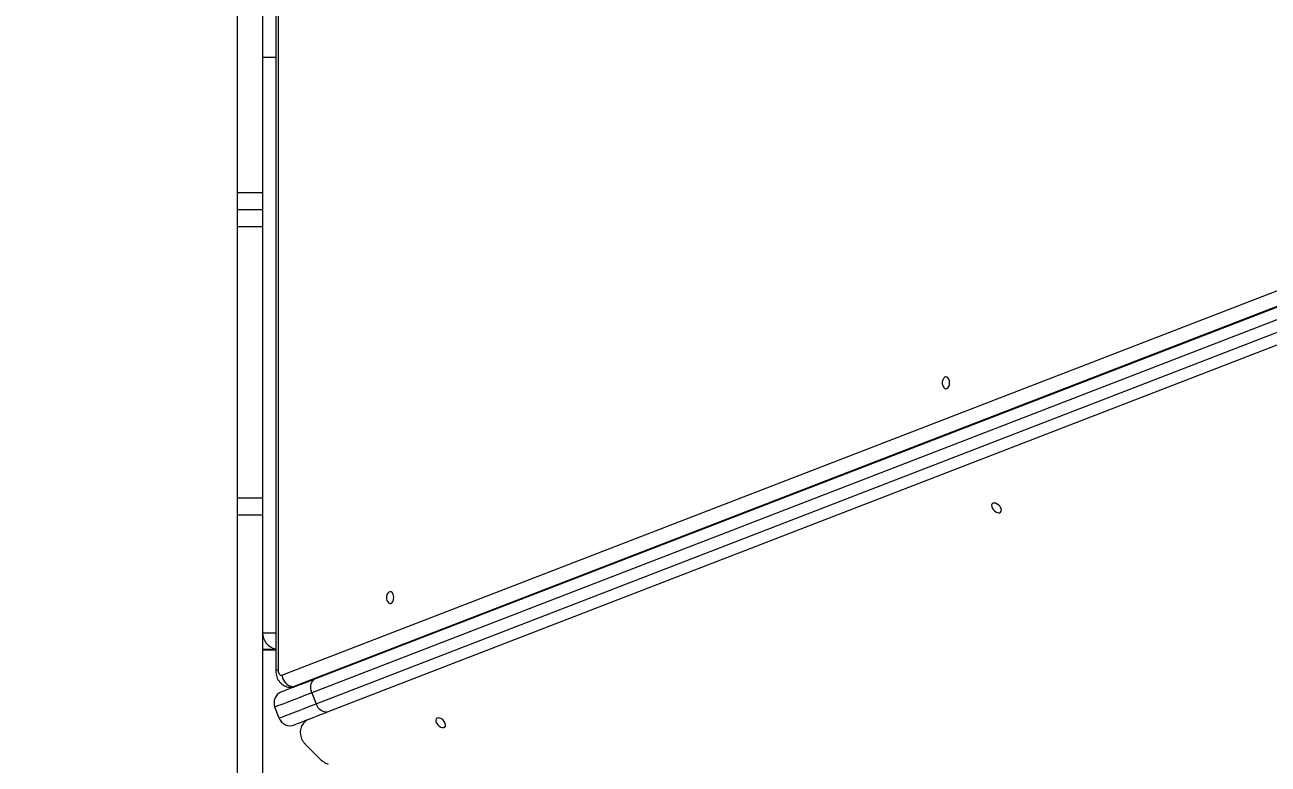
# Model space of a CAD drawing. Header units: millimetres. Extents: x -6332 to 8932, y -6739 to 7096.
# Drawn here: x -2997 to -2262, y -28 to 409 of the extents above; entities that cross this region are included whole.
import ezdxf

# ---------------------------------------------------------------- set-up
doc = ezdxf.new("R2010")
doc.units = ezdxf.units.MM
for name, color, linetype in [('DIKOM_ОБЪЕКТ', 7, 'Continuous'), ('DIKOM_РАЗМЕР_ЗОНА', 7, 'Continuous'), ('DIKOM_РАЗМЕР_ОБЪЕКТА', 7, 'Continuous')]:
    doc.layers.add(name, color=color, linetype=linetype)
doc.styles.add('style1', font='arial.ttf', dxfattribs={"width": 0.8})
doc.dimstyles.new('1-50', dxfattribs={"dimtxt": 300, "dimasz": 200, "dimexe": 100, "dimexo": 0, "dimgap": 100, "dimtad": 1, "dimtxsty": 'style1', "dimcen": 200, "dimclrd": 7, "dimclre": 7, "dimclrt": 7, "dimadec": 1, "dimazin": 2, "dimtfac": 1, "dimtmove": 0, "dimatfit": 2, "dimfxl": 0, "dimlwd": 25, "dimlwe": 18, "dimarcsym": 0})

# ---------------------------------------------------------------- blocks, each defined once
blk = doc.blocks.new('*D9')
at = {"layer": 'Defpoints', "color": 0, "transparency": 16777216}
for p in [(777.17, 5593.97), (-4228.73, -3389.78), (7301.72, -3389.78)]:
    blk.add_point(p, dxfattribs=at)
at = {"layer": 'DIKOM_РАЗМЕР_ОБЪЕКТА', "color": 7, "lineweight": 18, "transparency": 16777216}
for p, q in [((777.17, 5593.97), (7401.72, 5593.97)), ((-4228.73, -3389.78), (7401.72, -3389.78))]:
    blk.add_line(p, q, dxfattribs=at)
at = {"layer": 'DIKOM_РАЗМЕР_ОБЪЕКТА', "color": 7, "lineweight": 25, "transparency": 16777216}
blk.add_line((7301.72, 5393.97), (7301.72, -3189.78), dxfattribs=at)
at = {"layer": 'DIKOM_РАЗМЕР_ОБЪЕКТА', "color": 7, "transparency": 16777216}
for points in [[(7268.39, 5393.97), (7335.06, 5393.97), (7301.72, 5593.97)], [(7268.39, -3189.78), (7335.06, -3189.78), (7301.72, -3389.78)]]:
    blk.add_solid(points, dxfattribs=at)
at = {"layer": 'DIKOM_РАЗМЕР_ОБЪЕКТА', "color": 7, "transparency": 16777216, "insert": (7048.55, 1153.71), "char_height": 300, "attachment_point": 5, "rotation": 90, "style": 'style1'}
blk.add_mtext('9000', dxfattribs=at)
blk = doc.blocks.new('*D10')
at = {"layer": 'Defpoints', "color": 0, "transparency": 16777216}
for p in [(4034.78, 3636.59), (-4490.85, -1960.46), (4034.78, -5533.39)]:
    blk.add_point(p, dxfattribs=at)
at = {"layer": 'DIKOM_РАЗМЕР_ОБЪЕКТА', "color": 7, "lineweight": 18, "transparency": 16777216}
for p, q in [((4034.78, 3636.59), (4034.78, -5633.39)), ((-4490.85, -1960.46), (-4490.85, -5633.39))]:
    blk.add_line(p, q, dxfattribs=at)
at = {"layer": 'DIKOM_РАЗМЕР_ОБЪЕКТА', "color": 7, "lineweight": 25, "transparency": 16777216}
blk.add_line((-4290.85, -5533.39), (3834.78, -5533.39), dxfattribs=at)
at = {"layer": 'DIKOM_РАЗМЕР_ОБЪЕКТА', "color": 7, "transparency": 16777216}
for points in [[(-4290.85, -5500.05), (-4290.85, -5566.72), (-4490.85, -5533.39)], [(3834.78, -5500.05), (3834.78, -5566.72), (4034.78, -5533.39)]]:
    blk.add_solid(points, dxfattribs=at)
at = {"layer": 'DIKOM_РАЗМЕР_ОБЪЕКТА', "color": 7, "transparency": 16777216, "insert": (308.03, -5280.21), "char_height": 300, "attachment_point": 5, "style": 'style1'}
blk.add_mtext('8500', dxfattribs=at)
blk = doc.blocks.new('*D11')
at = {"layer": 'Defpoints', "color": 0, "transparency": 16777216}
for p in [(1114.35, 7096.35), (-4349.59, -4627.34), (8831.76, -4627.34)]:
    blk.add_point(p, dxfattribs=at)
at = {"layer": 'DIKOM_РАЗМЕР_ЗОНА', "color": 7, "lineweight": 18, "transparency": 16777216}
for p, q in [((1114.35, 7096.35), (8931.76, 7096.35)), ((-4349.59, -4627.34), (8931.76, -4627.34))]:
    blk.add_line(p, q, dxfattribs=at)
at = {"layer": 'DIKOM_РАЗМЕР_ЗОНА', "color": 7, "lineweight": 25, "transparency": 16777216}
blk.add_line((8831.76, 6896.35), (8831.76, -4427.34), dxfattribs=at)
at = {"layer": 'DIKOM_РАЗМЕР_ЗОНА', "color": 7, "transparency": 16777216}
for points in [[(8798.42, 6896.35), (8865.09, 6896.35), (8831.76, 7096.35)], [(8798.42, -4427.34), (8865.09, -4427.34), (8831.76, -4627.34)]]:
    blk.add_solid(points, dxfattribs=at)
at = {"layer": 'DIKOM_РАЗМЕР_ЗОНА', "color": 7, "transparency": 16777216, "insert": (8578.59, 1308.2), "char_height": 300, "attachment_point": 5, "rotation": 90, "style": 'style1'}
blk.add_mtext('11750', dxfattribs=at)
blk = doc.blocks.new('*D12')
at = {"layer": 'Defpoints', "color": 0, "transparency": 16777216}
for p in [(6134.38, 3354.85), (-6332, -2644.93), (6134.38, -6639)]:
    blk.add_point(p, dxfattribs=at)
at = {"layer": 'DIKOM_РАЗМЕР_ЗОНА', "color": 7, "lineweight": 18, "transparency": 16777216}
for p, q in [((6134.38, 3354.85), (6134.38, -6739)), ((-6332, -2644.93), (-6332, -6739))]:
    blk.add_line(p, q, dxfattribs=at)
at = {"layer": 'DIKOM_РАЗМЕР_ЗОНА', "color": 7, "lineweight": 25, "transparency": 16777216}
blk.add_line((-6132, -6639), (5934.38, -6639), dxfattribs=at)
at = {"layer": 'DIKOM_РАЗМЕР_ЗОНА', "color": 7, "transparency": 16777216}
for points in [[(-6132, -6605.67), (-6132, -6672.33), (-6332, -6639)], [(5934.38, -6605.67), (5934.38, -6672.33), (6134.38, -6639)]]:
    blk.add_solid(points, dxfattribs=at)
at = {"layer": 'DIKOM_РАЗМЕР_ЗОНА', "color": 7, "transparency": 16777216, "insert": (-98.81, -6385.83), "char_height": 300, "attachment_point": 5, "style": 'style1'}
blk.add_mtext('12500', dxfattribs=at)

msp = doc.modelspace()

# ---------------------------------------------------------------- linework, layer by layer
at = {"layer": 'DIKOM_ОБЪЕКТ', "color": 7, "linetype": 'Continuous', "lineweight": 15}
for p, q in [((-2848.621, 752.305), (-2848.621, 27.869)), ((-2847.15, 752.305), (-2847.15, 27.869)), ((-2871.33, 469.852), (-2871.33, 309.853)), ((-2856.33, 469.852), (-2856.33, 309.853)), ((-2856.33, 390.087), (-2848.621, 390.087)), ((-1920.36, 365.22), (-2827.309, 14.603)), ((-2824.831, 23.066), (-1939.683, 365.254)), ((-2824.784, 8.074), (-1901.037, 365.185)), ((-1884.893, 363.921), (-2817.259, 3.478)), ((-2001.084, 341.823), (-2838.366, 18.139)), ((-2844.885, 24.95), (-2038.852, 336.554)), ((-2856.33, 309.853), (-2871.33, 309.853)), ((-2871.33, 309.853), (-2871.33, 299.852)), ((-2856.33, 309.853), (-2856.33, 299.852)), ((-2856.33, 299.852), (-2871.33, 299.852)), ((-2871.33, 299.852), (-2871.33, 289.852)), ((-2856.33, 299.852), (-2856.33, 289.852)), ((-2856.33, 289.852), (-2871.33, 289.852)), ((-2871.33, 289.852), (-2871.33, 129.589)), ((-2856.33, 289.852), (-2856.33, 129.589)), ((-2454.641, 199.379), (-2454.87, 198.29)), ((-2454.87, 198.29), (-2454.87, 197.138)), ((-2454.207, 200.289), (-2454.641, 199.379)), ((-2453.615, 200.919), (-2454.207, 200.289)), ((-2452.93, 201.201), (-2453.615, 200.919)), ((-2452.226, 201.106), (-2452.93, 201.201)), ((-2451.578, 200.644), (-2452.226, 201.106)), ((-2451.058, 199.863), (-2451.578, 200.644)), ((-2450.722, 198.85), (-2451.058, 199.863)), ((-2450.606, 197.714), (-2450.722, 198.85)), ((-2454.87, 197.138), (-2454.641, 196.048)), ((-2454.641, 196.048), (-2454.207, 195.139)), ((-2454.207, 195.139), (-2453.615, 194.509)), ((-2453.615, 194.509), (-2452.93, 194.225)), ((-2452.93, 194.225), (-2452.226, 194.321)), ((-2452.226, 194.321), (-2451.578, 194.783)), ((-2451.578, 194.783), (-2451.058, 195.564)), ((-2451.058, 195.564), (-2450.722, 196.577)), ((-2450.722, 196.577), (-2450.606, 197.714)), ((-2856.33, 129.589), (-2871.33, 129.589)), ((-2871.33, 129.589), (-2871.33, 119.603)), ((-2856.33, 129.589), (-2856.33, 119.603)), ((-2425.55, 126.054), (-2425.784, 125.343)), ((-2425.784, 125.343), (-2425.705, 124.466)), ((-2425.029, 126.519), (-2425.55, 126.054)), ((-2424.277, 126.69), (-2425.029, 126.519)), ((-2423.376, 126.547), (-2424.277, 126.69)), ((-2422.424, 126.105), (-2423.376, 126.547)), ((-2421.523, 125.415), (-2422.424, 126.105)), ((-2420.771, 124.548), (-2421.523, 125.415)), ((-2856.33, 119.603), (-2871.33, 119.603)), ((-2871.33, 119.603), (-2871.33, -49.56)), ((-2856.33, 119.603), (-2856.33, -49.56)), ((-2425.705, 124.466), (-2425.322, 123.515)), ((-2425.322, 123.515), (-2424.677, 122.596)), ((-2424.677, 122.596), (-2423.84, 121.806)), ((-2423.84, 121.806), (-2422.9, 121.232)), ((-2422.9, 121.232), (-2421.96, 120.935)), ((-2421.96, 120.935), (-2421.123, 120.95)), ((-2421.123, 120.95), (-2420.478, 121.272)), ((-2420.25, 123.6), (-2420.771, 124.548)), ((-2420.478, 121.272), (-2420.095, 121.868)), ((-2420.016, 122.673), (-2420.25, 123.6)), ((-2420.095, 121.868), (-2420.016, 122.673)), ((-2781.878, 74.016), (-2782.47, 73.385)), ((-2781.193, 74.299), (-2781.878, 74.016)), ((-2780.489, 74.204), (-2781.193, 74.299)), ((-2779.841, 73.741), (-2780.489, 74.204)), ((-2779.321, 72.96), (-2779.841, 73.741)), ((-2782.904, 72.476), (-2783.133, 71.386)), ((-2783.133, 71.386), (-2783.133, 70.234)), ((-2783.133, 70.234), (-2782.904, 69.144)), ((-2782.47, 73.385), (-2782.904, 72.476)), ((-2782.904, 69.144), (-2782.47, 68.235)), ((-2782.47, 68.235), (-2781.878, 67.605)), ((-2781.878, 67.605), (-2781.193, 67.323)), ((-2781.193, 67.323), (-2780.489, 67.417)), ((-2780.489, 67.417), (-2779.841, 67.881)), ((-2779.841, 67.881), (-2779.321, 68.661)), ((-2778.985, 71.947), (-2779.321, 72.96)), ((-2779.321, 68.661), (-2778.985, 69.675)), ((-2778.869, 70.81), (-2778.985, 71.947)), ((-2778.985, 69.675), (-2778.869, 70.81)), ((-2856.33, 50.089), (-2848.621, 50.089)), ((-2848.621, 40.087), (-2856.33, 40.087)), ((-2848.621, 39.852), (-2856.33, 39.852)), ((-2847.15, 27.869), (-2848.621, 27.869)), ((-2847.15, 27.869), (-2847.103, 27.198)), ((-2847.103, 27.198), (-2846.966, 26.562)), ((-2846.966, 26.562), (-2846.745, 25.991)), ((-2846.745, 25.991), (-2846.451, 25.516)), ((-2846.451, 25.516), (-2846.099, 25.159)), ((-2846.099, 25.159), (-2845.708, 24.94)), ((-2845.708, 24.94), (-2845.296, 24.869)), ((-2845.296, 24.869), (-2844.885, 24.95)), ((-2828.234, 21.75), (-2824.831, 23.066)), ((-2826.553, 21.829), (-2825.758, 22.563)), ((-2825.758, 22.563), (-2824.831, 23.066)), ((-2845.125, 15.221), (-2844.951, 15.287)), ((-2844.951, 15.287), (-2844.427, 15.49)), ((-2844.427, 15.49), (-2843.558, 15.826)), ((-2843.558, 15.826), (-2842.345, 16.295)), ((-2842.345, 16.295), (-2840.794, 16.894)), ((-2840.794, 16.894), (-2838.912, 17.622)), ((-2839.582, 17.874), (-2839.784, 17.869)), ((-2839.781, 17.869), (-2838.991, 17.869)), ((-2838.366, 18.139), (-2839.582, 17.874)), ((-2838.991, 17.869), (-2838.792, 17.874)), ((-2838.912, 17.622), (-2836.705, 18.476)), ((-2838.792, 17.874), (-2837.576, 18.139)), ((-2838.366, 18.139), (-2837.576, 18.139)), ((-2836.705, 18.476), (-2834.182, 19.45)), ((-2834.182, 19.45), (-2831.355, 20.544)), ((-2831.355, 20.544), (-2828.234, 21.75)), ((-2827.894, 17.249), (-2827.868, 18.557)), ((-2827.705, 15.914), (-2827.894, 17.249)), ((-2827.868, 18.557), (-2827.628, 19.786)), ((-2827.309, 14.603), (-2827.705, 15.914)), ((-2827.628, 19.786), (-2827.184, 20.891)), ((-2827.184, 20.891), (-2826.553, 21.829)), ((-2844.473, 7.967), (-2846.141, 7.322)), ((-2842.449, 8.75), (-2844.473, 7.967)), ((-2840.076, 9.667), (-2842.449, 8.75)), ((-2837.364, 10.716), (-2840.076, 9.667)), ((-2834.323, 11.891), (-2837.364, 10.716)), ((-2830.967, 13.188), (-2834.323, 11.891)), ((-2827.309, 14.603), (-2830.967, 13.188)), ((-2828.443, 6.66), (-2824.784, 8.074)), ((-2827.309, 14.603), (-2824.784, 8.074)), ((-2824.196, 6.837), (-2824.784, 8.074)), ((-2848.942, 6.24), (-2849.13, 6.167)), ((-2846.606, -0.362), (-2849.13, 6.167)), ((-2848.38, 6.457), (-2848.942, 6.24)), ((-2847.445, 6.819), (-2848.38, 6.457)), ((-2846.141, 7.322), (-2847.445, 6.819)), ((-2845.856, -0.071), (-2844.921, 0.29)), ((-2844.921, 0.29), (-2843.617, 0.793)), ((-2843.617, 0.793), (-2841.949, 1.438)), ((-2841.949, 1.438), (-2839.925, 2.221)), ((-2839.925, 2.221), (-2837.552, 3.139)), ((-2837.552, 3.139), (-2834.84, 4.187)), ((-2834.84, 4.187), (-2831.799, 5.363)), ((-2831.799, 5.363), (-2828.443, 6.66)), ((-2823.783, 0.957), (-2826.61, -0.136)), ((-2823.438, 5.723), (-2824.196, 6.837)), ((-2820.661, 2.163), (-2823.783, 0.957)), ((-2822.539, 4.772), (-2823.438, 5.723)), ((-2821.535, 4.024), (-2822.539, 4.772)), ((-2820.463, 3.505), (-2821.535, 4.024)), ((-2817.259, 3.478), (-2820.661, 2.163)), ((-2819.365, 3.236), (-2820.463, 3.505)), ((-2818.283, 3.226), (-2819.365, 3.236)), ((-2817.259, 3.478), (-2818.283, 3.226)), ((-2846.606, -0.362), (-2846.418, -0.29)), ((-2846.418, -0.29), (-2845.856, -0.071)), ((-2837.378, -4.299), (-2837.553, -4.367)), ((-2836.855, -4.097), (-2837.378, -4.299)), ((-2835.985, -3.761), (-2836.855, -4.097)), ((-2834.773, -3.292), (-2835.985, -3.761)), ((-2833.222, -2.693), (-2834.773, -3.292)), ((-2831.339, -1.965), (-2833.222, -2.693)), ((-2831.124, -2.228), (-2831.687, -2.79)), ((-2829.132, -1.112), (-2831.339, -1.965)), ((-2830.863, -1.99), (-2831.124, -2.228)), ((-2829.774, -1.36), (-2830.863, -1.99)), ((-2826.61, -0.136), (-2829.132, -1.112)), ((-2753.813, -0.85), (-2754.047, -1.559)), ((-2754.047, -1.559), (-2753.968, -2.438)), ((-2753.968, -2.438), (-2753.585, -3.387)), ((-2753.292, -0.383), (-2753.813, -0.85)), ((-2753.585, -3.387), (-2752.94, -4.308)), ((-2752.54, -0.214), (-2753.292, -0.383)), ((-2752.94, -4.308), (-2752.103, -5.097)), ((-2751.639, -0.357), (-2752.54, -0.214)), ((-2752.103, -5.097), (-2751.163, -5.671)), ((-2750.687, -0.797), (-2751.639, -0.357)), ((-2751.163, -5.671), (-2750.223, -5.967)), ((-2749.786, -1.489), (-2750.687, -0.797)), ((-2750.223, -5.967), (-2749.386, -5.954)), ((-2749.034, -2.356), (-2749.786, -1.489)), ((-2749.386, -5.954), (-2748.741, -5.631)), ((-2748.513, -3.303), (-2749.034, -2.356)), ((-2748.741, -5.631), (-2748.358, -5.035)), ((-2748.279, -4.23), (-2748.513, -3.303)), ((-2748.358, -5.035), (-2748.279, -4.23)), ((-2830.851, -16.096), (-2822.306, -24.641))]:
    msp.add_line(p, q, dxfattribs=at)
for centre, radius, start, end in [((-2846.33, 50.089), 10, 180, 256.755473), ((-2837.437, 25.554), 7.473, 184.633057, 262.857188), ((-2842.601, 8.691), 7, 111.135989, 201.135989), ((-2840.077, 2.162), 7, 201.135989, 291.135989)]:
    msp.add_arc(centre, radius, start, end, dxfattribs=at)
for points, knots in [([(-2848.621, 27.869), (-2848.609, 27.459), (-2848.577, 26.426), (-2848.273, 24.846), (-2847.692, 23.207), (-2846.895, 21.761), (-2845.897, 20.507), (-2844.726, 19.468), (-2843.407, 18.662), (-2841.974, 18.132), (-2840.746, 17.868), (-2840.013, 17.899), (-2839.786, 17.909)], [0, 0, 0, 0, 0.0818238, 0.2059376, 0.3202513, 0.4316319, 0.5395134, 0.644838, 0.748563, 0.851466, 0.954054, 1, 1, 1, 1]), ([(-2831.689, -2.82), (-2832.003, -3.157), (-2832.672, -3.873), (-2833.389, -5.182), (-2833.888, -6.616), (-2834.117, -8.097), (-2834.094, -9.597), (-2833.823, -11.102), (-2833.303, -12.601), (-2832.524, -14.067), (-2831.672, -15.236), (-2831.061, -15.876), (-2830.851, -16.096)], [0, 0, 0, 0, 0.0933574, 0.1982929, 0.3003162, 0.4010864, 0.5020536, 0.6049954, 0.7116611, 0.8231106, 0.9391764, 1, 1, 1, 1]), ([(-2830.301, -1.563), (-2830.541, -1.72), (-2830.85, -1.922), (-2831.082, -2.204), (-2831.134, -2.267)], [0, 0, 0, 0, 0.7779301, 1, 1, 1, 1]), ([(-2822.306, -24.641), (-2822.01, -24.92), (-2821.259, -25.626), (-2819.937, -26.521), (-2818.657, -27.147), (-2817.897, -27.396), (-2817.665, -27.472)], [0, 0, 0, 0, 0.2209107, 0.5586035, 0.8654672, 1, 1, 1, 1])]:
    msp.add_open_spline(points, degree=3, knots=knots, dxfattribs=at)

# ---------------------------------------------------------------- dimensions: what is measured, and where the dimension line sits
at = {"layer": 'DIKOM_РАЗМЕР_ЗОНА'}
dim = msp.add_linear_dim(base=(8831.757, -4627.344), p1=(1114.346, 7096.351), p2=(-4349.589, -4627.344), angle=90, text='11750', dimstyle='1-50', dxfattribs=at)
dim.commit()
dim.dimension.update_dxf_attribs({"geometry": '*D11', "text_midpoint": (8831.757, 1308.196), "dimtype": 160})
dim = msp.add_linear_dim(base=(6134.379, -6639), p1=(-6332, -2644.933), p2=(6134.379, 3354.853), text='12500', dimstyle='1-50', dxfattribs=at)
dim.commit()
dim.dimension.update_dxf_attribs({"geometry": '*D12', "text_midpoint": (-98.81, -6639), "dimtype": 160})
at = {"layer": 'DIKOM_РАЗМЕР_ОБЪЕКТА'}
dim = msp.add_linear_dim(base=(7301.722, -3389.779), p1=(777.17, 5593.968), p2=(-4228.728, -3389.779), angle=90, text='9000', dimstyle='1-50', dxfattribs=at)
dim.commit()
dim.dimension.update_dxf_attribs({"geometry": '*D9', "text_midpoint": (7301.722, 1153.714), "dimtype": 160})
dim = msp.add_linear_dim(base=(4034.777, -5533.386), p1=(-4490.848, -1960.464), p2=(4034.777, 3636.587), text='8500', dimstyle='1-50', dxfattribs=at)
dim.commit()
dim.dimension.update_dxf_attribs({"geometry": '*D10', "text_midpoint": (308.034, -5533.386), "dimtype": 160})

doc.saveas('drawing.dxf')
